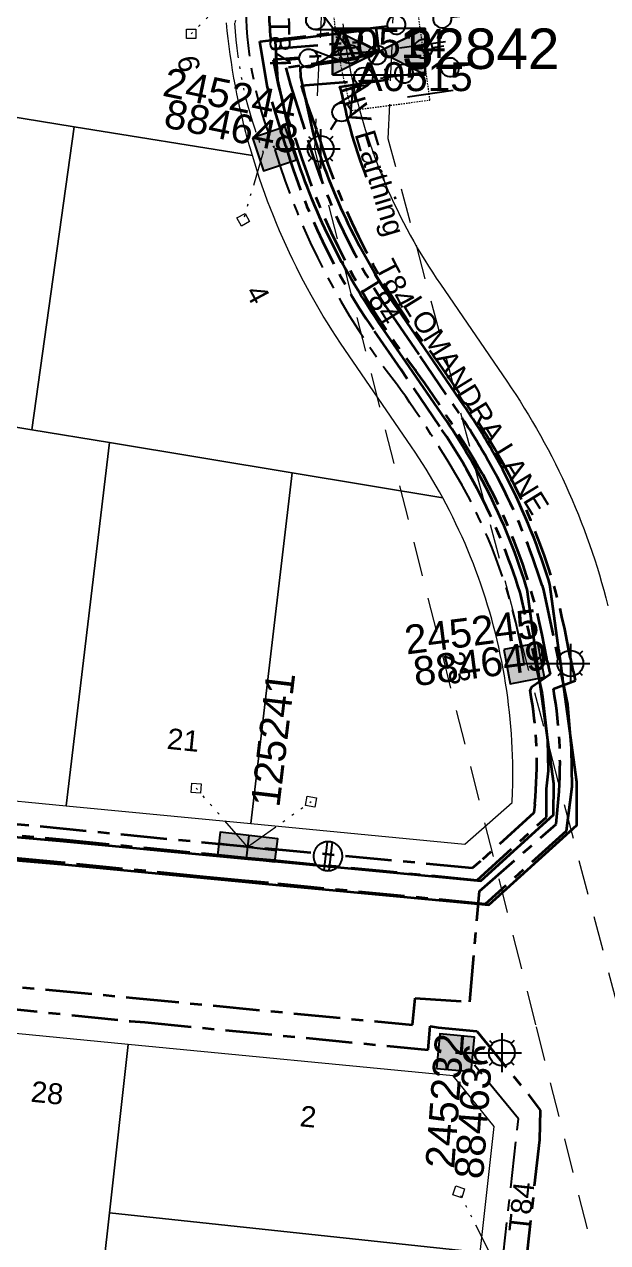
# Model space of a CAD drawing. Header units: metres. Extents: x 264899 to 270320, y 6185871 to 6191197.
# Drawn here: x 268493.6 to 268544, y 6186612.5 to 6186717.7 of the extents above; entities that cross this region are included whole.
import ezdxf
from ezdxf.enums import TextEntityAlignment as Align

# ---------------------------------------------------------------- set-up
doc = ezdxf.new("R2010")
doc.units = ezdxf.units.M
for name, pattern in [('Cable Exist UG', [7, 4, -1, 1, -1]), ('Dash', [5, 3, -2]), ('DASHED', [19.05, 12.7, -6.35]), ('HIDDEN2', [0.1875, 0.125, -0.0625]), ('PHANTOMX2', [6.6, 3, -0.75, 0.2, -0.75, 0.2, -0.75, 0.2, -0.75])]:
    doc.linetypes.add(name, pattern=pattern)
doc.layers.get('0').update_dxf_attribs({"color": 6})
for name, color, linetype, lineweight in [('_User_HV_Exist', 1, 'Continuous', 35), ('_User_LV_Exist', 5, 'Continuous', 35), ('Cadastre Easements_SP_EXT', 58, 'DASHED', 15), ('Cadastre Land Parcels_SP_EXT', 118, 'Continuous', 15), ('Cadastre Other Property_SP_EXT', 138, 'DASHED', 15), ('Cadastre Roads_SP_EXT', 218, 'Continuous', 15), ('Mains_HV_EXT', 13, 'Continuous', 25), ('Mains_LV_EXT', 163, 'Continuous', 25), ('Mains_LV_SL_EXT', 135, 'Continuous', 25), ('Services_SP_EXT', 42, 'PHANTOMX2', 20)]:
    doc.layers.add(name, color=color, linetype=linetype, lineweight=lineweight)
for name, color, linetype in [('Equip_HV_EXT', 7, 'Continuous'), ('Equip_LV_EXT', 7, 'Continuous'), ('Equip_SP_SL_EXT', 7, 'Continuous'), ('Sub_SP_EXT', 7, 'Continuous'), ('SupportsUG_SP_LV_EXT', 7, 'Continuous'), ('SupportsUG_SP_LV_SL_EXT', 7, 'Continuous')]:
    doc.layers.add(name, color=color, linetype=linetype)
doc.layers.get('0').freeze()
doc.styles.add('COLUMN_LABEL', font='arial.ttf', dxfattribs={"height": 2})
doc.styles.add('iecARIAL', font='arial.ttf', dxfattribs={"height": 2})
doc.styles.add('POLE_LABEL', font='arial.ttf', dxfattribs={"height": 2})
doc.styles.add('SL_LABEL', font='arial.ttf', dxfattribs={"height": 2})
doc.styles.get("Standard").update_dxf_attribs({"font": 'arial.ttf'})
doc.styles.add('SWITCH_LABEL', font='arial.ttf', dxfattribs={"height": 2})
doc.linetypes.add('Cable E UG', pattern='A,5,-0.1,["E",Standard,S=1.5,R=0,X=0,Y=-0.75],-1.45', length=6.55)

# ---------------------------------------------------------------- blocks, each defined once
blk = doc.blocks.new('SUB_PADMOUNT_EXT')
at = {"ltscale": 10}
h = blk.add_hatch(color=256, dxfattribs=at)
h.dxf.hatch_style = 1
h.paths.add_polyline_path([(4, -2), (0, 0), (4, 2)])
h.paths.add_polyline_path([(-4, -2), (-4, 2), (0, 0)])
blk.add_line((4, 2), (-4, -2))
blk.add_lwpolyline([(-4, -2), (4, -2), (4, 2), (-4, 2)], close=True)
at = {"ltscale": 10, "flags": 128}
for points in [[(-4, -2), (-4, 2), (0, 0)], [(4, -2), (0, 0), (4, 2)]]:
    blk.add_lwpolyline(points, close=True, dxfattribs=at)
at = {"flags": 8}
blk.add_attdef('ASSET_NUM', text='', height=2.5, dxfattribs=at).set_placement((0, 5), align=Align.MIDDLE_CENTER)
for tag, flags, p in [('STREET_CODE', 9, (1.5, 0)), ('OPERATING_VOLTAGE', 9, (1.5, -0.4)), ('ORIENTATION', 9, (1.5, -0.6)), ('OWNED_BY', 9, (1.5, -0.8)), ('OPERATED_BY', 9, (1.5, -1)), ('NO_PHASES', 9, (1.5, -0.2)), ('CONSTRUCTED_VOLTAGE', 9, (1.5, -1.4)), ('SECONDARY_VOLTAGE', 9, (1.5, -1.6)), ('STATE', 9, (1.5, -1.8)), ('SUBSTATION_TYPE', 9, (1.5, -2.2)), ('MAINTAINED_BY', 9, (1.5, -1.2)), ('PARENT', 9, (1.5, -2)), ('SUBURB', 9, (1.5, -2.8)), ('STREETNAME', 9, (1.5, -3)), ('USAGE', 9, (1.5, -2.4)), ('LEGEND', 9, (1.5, -2.6)), ('LOCATION', 9, (1.5, -3.2)), ('Z', 1, (1.5, -3.6)), ('NOTES', 9, (1.5, -3.4))]:
    blk.add_attdef(tag, text='', height=0.2, dxfattribs=dict(flags=flags)).set_placement(p, align=Align.MIDDLE_LEFT)
blk = doc.blocks.new('COLUMN_EXT')
blk.add_hatch(color=256).paths.add_polyline_path([(1.5, -1.5), (1.5, 1.5), (-1.5, 1.5), (-1.5, -1.5)])
blk.add_lwpolyline([(1.5, 1.5), (-1.5, 1.5), (-1.5, -1.5), (1.5, -1.5)], close=True)
at = {"flags": 1}
blk.add_attdef('Z', (-1.81, 2.35), '', height=0.2, rotation=180, dxfattribs=at)
at = {"flags": 9}
for tag, p in [('STREETNAME', (-1.81, 1.6)), ('LOCATION', (-1.81, 1.4)), ('SUBURB', (-1.81, 1.8)), ('LEGEND', (-1.81, 1.2)), ('USAGE', (-1.81, 1)), ('NOTES', (-1.81, 2)), ('COLUMN_TYPE', (-1.81, 0.4)), ('OWNED_BY', (-1.81, 0.6)), ('STATE', (-1.81, 0.8))]:
    blk.add_attdef(tag, text='', height=0.2, rotation=180, dxfattribs=at).set_placement(p, align=Align.MIDDLE_LEFT)
for tag, style, p in [('STRUCTURE_PLANT_NUMBER', 'POLE_LABEL', (-1.81, -0.03)), ('STREET_CODE', 'COLUMN_LABEL', (-1.81, 0.2))]:
    blk.add_attdef(tag, text='', height=0.2, rotation=180, dxfattribs=dict(at, style=style)).set_placement(p, align=Align.MIDDLE_LEFT)
at = {"style": 'COLUMN_LABEL', "width": 0.9, "flags": 8}
blk.add_attdef('ASSET_NUM', text='', height=2, rotation=270, dxfattribs=at).set_placement((2, -4), align=Align.MIDDLE_LEFT)
blk = doc.blocks.new('PILLAR_EXT')
blk.add_hatch(color=256).paths.add_polyline_path([(-2.5, 1), (-2.5, -1), (2.5, -1), (2.5, 1)])
for p, q in [((-2.5, 0), (2.5, 0)), ((0, 1), (0, -1))]:
    blk.add_line(p, q)
at = {"ltscale": 10}
blk.add_line((2.5, 0), (-2.5, 0), dxfattribs=at)
blk.add_lwpolyline([(-2.5, -1), (-1.25, -1), (1.25, -1), (2.5, -1), (2.5, 1), (-2.5, 1)], close=True)
at = {"width": 0.9, "flags": 8}
blk.add_attdef('ASSET_NUM', text='', height=2, rotation=90, dxfattribs=at).set_placement((-2, 4), align=Align.MIDDLE_LEFT)
for tag, p, flags in [('OWNED_BY', (0, -0.2), 9), ('STATE', (0, -0.4), 9), ('SUPPORT_TYPE', (0, -0.6), 9), ('USAGE', (0, -0.8), 9), ('LEGEND', (0, -1), 9), ('LOCATION', (0, -1.2), 9), ('STREETNAME', (0, -1.8), 9), ('SUBURB', (0, -2), 1), ('NOTES', (0, -1.4), 9), ('PARENT', (0, -1.6), 9)]:
    blk.add_attdef(tag, p, '', height=0.2, dxfattribs=dict(flags=flags))
blk = doc.blocks.new('SL_LANTERN_EXT')
at = {"flags": 9}
for tag, p in [('LRATECODE', (-7.4, 0)), ('LOUTREACHVOCAB', (-7.2, 0)), ('LOUTREACH', (-7, 0)), ('LANTNUMBER', (-6.6, 0)), ('LNEW', (-6.4, 0)), ('LMASTVOCAB', (-6.2, 0)), ('LMAST', (-6, 0)), ('LLAMPVOCAB', (-5.8, 0)), ('LLAMP', (-5.6, 0)), ('LEXIST', (-5.4, 0)), ('LCHARGE3PERCENT', (-5.2, 0)), ('LCHARGE3', (-5, 0)), ('LCHARGE2PERCENT', (-4.8, 0)), ('LCHARGE2', (-4.6, 0)), ('LCHARGE1PERCENT', (-4.4, 0)), ('LCHARGE1', (-4.2, 0)), ('LCATEGORY', (-4, 0)), ('LBRACKETVOCAB', (-3.8, 0)), ('LBRACKET', (-3.6, 0)), ('LKINGHEIGHT', (-3.4, 0)), ('CREPLACE', (-3.2, 0)), ('CREMOVE', (-3, 0)), ('CNUMBER', (-2.8, 0)), ('CNEW', (-2.6, 0)), ('CEXIST', (-2.4, 0)), ('USAGE', (-2.2, 0)), ('STATE', (-2, 0)), ('OWNED_BY', (-1.8, 0)), ('ORIENTATION', (-1.6, 0)), ('OPERATING_VOLTAGE', (-1.4, 0)), ('NO_PHASES', (-1.2, 0)), ('LANTERN_TYPE', (-1, 0)), ('LANTERN_PURPOSE', (-0.8, 0)), ('CONTROL_TYPE', (-0.6, 0)), ('CONSTRUCTED_VOLTAGE', (-0.4, 0))]:
    blk.add_attdef(tag, text='', height=0.001, rotation=270, dxfattribs=at).set_placement(p, align=Align.MIDDLE_LEFT)
at = {"style": 'SL_LABEL', "flags": 9}
blk.add_attdef('STREET_CODE', text='', height=0.001, rotation=270, dxfattribs=at).set_placement((0, 0), align=Align.MIDDLE_LEFT)
at = {"flags": 1}
blk.add_attdef('Z', (0, 0), '', height=0.001, rotation=270, dxfattribs=at)
at = {"width": 0.9}
blk.add_attdef('LNUMBER', text='', height=1, dxfattribs=at).set_placement((7, -1), align=Align.MIDDLE_LEFT)
at = {"flags": 9}
for tag, p in [('LREMOVE', (0, -7.6)), ('LREPLACE', (0, -7.8)), ('LTYPE', (0, -8)), ('LTYPEVOCAB', (0, -8.2)), ('LEGEND', (0, -8.4)), ('SUBURB', (0, -8.6)), ('STREETNAME', (0, -8.8)), ('LOCATION', (0, -9)), ('NOTES', (0, -9.2)), ('MAINTAINED_BY', (0, -9.86))]:
    blk.add_attdef(tag, text='', height=0.001, dxfattribs=at).set_placement(p, align=Align.MIDDLE_LEFT)
blk.add_attdef('OPERATED_BY', (0, -9.61), '', height=0.001, dxfattribs=at)
blk.add_wipeout([(5.69, 0), (5.06, -1.06), (4, -1.69), (2.94, -1.06), (2.31, 0), (2.94, 1.06), (4, 1.69), (5.06, 1.06)])
for p, q in [((2.94, 1.06), (3.2, 0.8)), ((4, 1.69), (4, 0)), ((5.06, 1.06), (4.8, 0.8)), ((0, 0), (4, 0)), ((2.94, -1.06), (3.2, -0.8)), ((4, 0), (5.69, 0)), ((4, 0), (4, -1.69)), ((5.06, -1.06), (4.8, -0.8))]:
    blk.add_line(p, q)
blk.add_circle((4, 0), 1.12)
blk = doc.blocks.new('CCP_EXT')
at = {"flags": 9}
for tag, p in [('STATE', (0, -1.8)), ('USAGE', (0, -1.2)), ('LEGEND', (0, -1.4)), ('LIFE_SUPPORT', (0, -1.6)), ('NOTES', (0, -2))]:
    blk.add_attdef(tag, text='', height=0.2, dxfattribs=at).set_placement(p, align=Align.MIDDLE_LEFT)
blk.add_wipeout([(0, 0.57), (0.57, 0), (0, -0.57), (-0.57, 0)])
blk.add_lwpolyline([(-0.57, 0), (0, 0.57), (0.57, 0), (0, -0.57), (-0.57, 0)])
at = {"flags": 1}
blk.add_attdef('Z', (0, 0), '', height=0.2, dxfattribs=at)
at = {"flags": 9}
for tag, p in [('CCP_TYPE', (0, 0)), ('CONSTRUCTED_VOLTAGE', (0, -0.2)), ('OPERATING_VOLTAGE', (0, -0.6)), ('ORIENTATION', (0, -0.8)), ('OWNED_BY', (0, -1)), ('NO_PHASES', (0, -0.4))]:
    blk.add_attdef(tag, text='', height=0.2, dxfattribs=at).set_placement(p, align=Align.MIDDLE_LEFT)
blk = doc.blocks.new('LV_UG_DFUSE_CLOSED_EXT')
for points in [[(1, 0), (0, 0)], [(5.04, 0.73), (2.16, -0.72)], [(5.05, -0.71), (2.16, 0.72)], [(6.2, 0.01), (7.2, 0.01)]]:
    blk.add_lwpolyline(points)
for centre in [(1.8, 0), (5.4, 0.01)]:
    blk.add_circle(centre, 0.8)
at = {"flags": 9}
for tag, p in [('ACTUAL_STATUS', (0, 0)), ('CONSTRUCTED_VOLTAGE', (0, -0.2)), ('OPERATING_VOLTAGE', (0, -0.6)), ('ORIENTATION', (0, -0.8)), ('STATE', (0, -1)), ('NO_PHASES', (0, -0.4)), ('SWITCH_TYPE', (0, -1.2)), ('USAGE', (0, -1.4)), ('NOTES', (0, -1.6))]:
    blk.add_attdef(tag, text='', height=0.2, dxfattribs=at).set_placement(p, align=Align.MIDDLE_LEFT)
at = {"flags": 1}
blk.add_attdef('Z', (0, 0), '', height=0.2, dxfattribs=at)
blk = doc.blocks.new('LV_UG_LINKS_CLOSED_EXT')
at = {"layer": 'Equip_LV_EXT'}
for tag, flags, p in [('ACTUAL_STATUS', 9, (3, -2)), ('CONSTRUCTED_VOLTAGE', 9, (3, -2.2)), ('OPERATING_VOLTAGE', 9, (3, -2.6)), ('ORIENTATION', 9, (3, -2.8)), ('STATE', 9, (3, -3)), ('SWITCH_TYPE', 9, (3, -3.2)), ('NO_PHASES', 9, (3, -2.4)), ('OWNED_BY', 9, (3, -3.8)), ('OPERATED_BY', 9, (3, -4)), ('USAGE', 9, (3, -3.4)), ('NOTES', 9, (3, -3.6)), ('MAINTAINED_BY', 9, (3, -4.2)), ('TYPE', 9, (3, -4.6)), ('Z', 1, (3, -4.8)), ('NUMBER_OF_PHASES', 9, (3, -4.4))]:
    blk.add_attdef(tag, text='', height=0.2, dxfattribs=dict(at, flags=flags)).set_placement(p, align=Align.MIDDLE_LEFT)
blk.add_wipeout([(4, 1.25), (3.97, 1.25), (3.94, 1.25), (3.91, 1.25), (3.88, 1.24), (3.85, 1.24), (3.82, 1.24), (3.79, 1.23), (3.76, 1.23), (3.73, 1.22), (3.7, 1.21), (3.67, 1.2), (3.64, 1.2), (3.61, 1.19), (3.58, 1.18), (3.55, 1.17), (3.52, 1.15), (3.49, 1.14), (3.47, 1.13), (3.44, 1.12), (3.41, 1.1), (3.38, 1.09), (3.36, 1.07), (3.33, 1.06), (3.31, 1.04), (3.28, 1.02), (3.26, 1), (3.23, 0.99), (3.21, 0.97), (3.18, 0.95), (3.16, 0.93), (3.14, 0.91), (3.12, 0.88), (3.09, 0.86), (3.07, 0.84), (3.05, 0.82), (3.03, 0.79), (3.01, 0.77), (3, 0.74), (2.98, 0.72), (2.96, 0.69), (2.94, 0.67), (2.93, 0.64), (2.91, 0.62), (2.9, 0.59), (2.88, 0.56), (2.87, 0.53), (2.86, 0.51), (2.85, 0.48), (2.83, 0.45), (2.82, 0.42), (2.81, 0.39), (2.8, 0.36), (2.8, 0.33), (2.79, 0.3), (2.78, 0.27), (2.77, 0.24), (2.77, 0.21), (2.76, 0.18), (2.76, 0.15), (2.76, 0.12), (2.75, 0.09), (2.75, 0.06), (2.75, 0.03), (2.75, 0), (2.75, -0.03), (2.75, -0.06), (2.75, -0.09), (2.76, -0.12), (2.76, -0.15), (2.76, -0.18), (2.77, -0.21), (2.77, -0.24), (2.78, -0.27), (2.79, -0.3), (2.8, -0.33), (2.8, -0.36), (2.81, -0.39), (2.82, -0.42), (2.83, -0.45), (2.85, -0.48), (2.86, -0.51), (2.87, -0.53), (2.88, -0.56), (2.9, -0.59), (2.91, -0.62), (2.93, -0.64), (2.94, -0.67), (2.96, -0.69), (2.98, -0.72), (3, -0.74), (3.01, -0.77), (3.03, -0.79), (3.05, -0.82), (3.07, -0.84), (3.09, -0.86), (3.12, -0.88), (3.14, -0.91), (3.16, -0.93), (3.18, -0.95), (3.21, -0.97), (3.23, -0.99), (3.26, -1), (3.28, -1.02), (3.31, -1.04), (3.33, -1.06), (3.36, -1.07), (3.38, -1.09), (3.41, -1.1), (3.44, -1.12), (3.47, -1.13), (3.49, -1.14), (3.52, -1.15), (3.55, -1.17), (3.58, -1.18), (3.61, -1.19), (3.64, -1.2), (3.67, -1.2), (3.7, -1.21), (3.73, -1.22), (3.76, -1.23), (3.79, -1.23), (3.82, -1.24), (3.85, -1.24), (3.88, -1.24), (3.91, -1.25), (3.94, -1.25), (3.97, -1.25), (4, -1.25), (4.03, -1.25), (4.06, -1.25), (4.09, -1.25), (4.12, -1.24), (4.15, -1.24), (4.18, -1.24), (4.21, -1.23), (4.24, -1.23), (4.27, -1.22), (4.3, -1.21), (4.33, -1.2), (4.36, -1.2), (4.39, -1.19), (4.42, -1.18), (4.45, -1.17), (4.48, -1.15), (4.51, -1.14), (4.53, -1.13), (4.56, -1.12), (4.59, -1.1), (4.62, -1.09), (4.64, -1.07), (4.67, -1.06), (4.69, -1.04), (4.72, -1.02), (4.74, -1), (4.77, -0.99), (4.79, -0.97), (4.82, -0.95), (4.84, -0.93), (4.86, -0.91), (4.88, -0.88), (4.91, -0.86), (4.93, -0.84), (4.95, -0.82), (4.97, -0.79), (4.99, -0.77), (5, -0.74), (5.02, -0.72), (5.04, -0.69), (5.06, -0.67), (5.07, -0.64), (5.09, -0.62), (5.1, -0.59), (5.12, -0.56), (5.13, -0.53), (5.14, -0.51), (5.15, -0.48), (5.17, -0.45), (5.18, -0.42), (5.19, -0.39), (5.2, -0.36), (5.2, -0.33), (5.21, -0.3), (5.22, -0.27), (5.23, -0.24), (5.23, -0.21), (5.24, -0.18), (5.24, -0.15), (5.24, -0.12), (5.25, -0.09), (5.25, -0.06), (5.25, -0.03), (5.25, 0), (5.25, 0.03), (5.25, 0.06), (5.25, 0.09), (5.24, 0.12), (5.24, 0.15), (5.24, 0.18), (5.23, 0.21), (5.23, 0.24), (5.22, 0.27), (5.21, 0.3), (5.2, 0.33), (5.2, 0.36), (5.19, 0.39), (5.18, 0.42), (5.17, 0.45), (5.15, 0.48), (5.14, 0.51), (5.13, 0.53), (5.12, 0.56), (5.1, 0.59), (5.09, 0.62), (5.07, 0.64), (5.06, 0.67), (5.04, 0.69), (5.02, 0.72), (5, 0.74), (4.99, 0.77), (4.97, 0.79), (4.95, 0.82), (4.93, 0.84), (4.91, 0.86), (4.88, 0.88), (4.86, 0.91), (4.84, 0.93), (4.82, 0.95), (4.79, 0.97), (4.77, 0.99), (4.74, 1), (4.72, 1.02), (4.69, 1.04), (4.67, 1.06), (4.64, 1.07), (4.62, 1.09), (4.59, 1.1), (4.56, 1.12), (4.53, 1.13), (4.51, 1.14), (4.48, 1.15), (4.45, 1.17), (4.42, 1.18), (4.39, 1.19), (4.36, 1.2), (4.33, 1.2), (4.3, 1.21), (4.27, 1.22), (4.24, 1.23), (4.21, 1.23), (4.18, 1.24), (4.15, 1.24), (4.12, 1.24), (4.09, 1.25), (4.06, 1.25), (4.03, 1.25)]).dxf.layer = 'Equip_LV_EXT'
for p, q in [((3.79, 1.23), (3.79, -1.23)), ((4.21, 1.23), (4.21, -1.23))]:
    blk.add_line(p, q, dxfattribs=at)
at = {"layer": 'Equip_LV_EXT', "flags": 128}
blk.add_lwpolyline([(4, 1.25), (3.97, 1.25), (3.94, 1.25), (3.91, 1.25), (3.88, 1.24), (3.85, 1.24), (3.82, 1.24), (3.79, 1.23), (3.76, 1.23), (3.73, 1.22), (3.7, 1.21), (3.67, 1.2), (3.64, 1.2), (3.61, 1.19), (3.58, 1.18), (3.55, 1.17), (3.52, 1.15), (3.49, 1.14), (3.47, 1.13), (3.44, 1.12), (3.41, 1.1), (3.38, 1.09), (3.36, 1.07), (3.33, 1.06), (3.31, 1.04), (3.28, 1.02), (3.26, 1), (3.23, 0.99), (3.21, 0.97), (3.18, 0.95), (3.16, 0.93), (3.14, 0.91), (3.12, 0.88), (3.09, 0.86), (3.07, 0.84), (3.05, 0.82), (3.03, 0.79), (3.01, 0.77), (3, 0.74), (2.98, 0.72), (2.96, 0.69), (2.94, 0.67), (2.93, 0.64), (2.91, 0.62), (2.9, 0.59), (2.88, 0.56), (2.87, 0.53), (2.86, 0.51), (2.85, 0.48), (2.83, 0.45), (2.82, 0.42), (2.81, 0.39), (2.8, 0.36), (2.8, 0.33), (2.79, 0.3), (2.78, 0.27), (2.77, 0.24), (2.77, 0.21), (2.76, 0.18), (2.76, 0.15), (2.76, 0.12), (2.75, 0.09), (2.75, 0.06), (2.75, 0.03), (2.75, 0), (2.75, -0.03), (2.75, -0.06), (2.75, -0.09), (2.76, -0.12), (2.76, -0.15), (2.76, -0.18), (2.77, -0.21), (2.77, -0.24), (2.78, -0.27), (2.79, -0.3), (2.8, -0.33), (2.8, -0.36), (2.81, -0.39), (2.82, -0.42), (2.83, -0.45), (2.85, -0.48), (2.86, -0.51), (2.87, -0.53), (2.88, -0.56), (2.9, -0.59), (2.91, -0.62), (2.93, -0.64), (2.94, -0.67), (2.96, -0.69), (2.98, -0.72), (3, -0.74), (3.01, -0.77), (3.03, -0.79), (3.05, -0.82), (3.07, -0.84), (3.09, -0.86), (3.12, -0.88), (3.14, -0.91), (3.16, -0.93), (3.18, -0.95), (3.21, -0.97), (3.23, -0.99), (3.26, -1), (3.28, -1.02), (3.31, -1.04), (3.33, -1.06), (3.36, -1.07), (3.38, -1.09), (3.41, -1.1), (3.44, -1.12), (3.47, -1.13), (3.49, -1.14), (3.52, -1.15), (3.55, -1.17), (3.58, -1.18), (3.61, -1.19), (3.64, -1.2), (3.67, -1.2), (3.7, -1.21), (3.73, -1.22), (3.76, -1.23), (3.79, -1.23), (3.82, -1.24), (3.85, -1.24), (3.88, -1.24), (3.91, -1.25), (3.94, -1.25), (3.97, -1.25), (4, -1.25), (4.03, -1.25), (4.06, -1.25), (4.09, -1.25), (4.12, -1.24), (4.15, -1.24), (4.18, -1.24), (4.21, -1.23), (4.24, -1.23), (4.27, -1.22), (4.3, -1.21), (4.33, -1.2), (4.36, -1.2), (4.39, -1.19), (4.42, -1.18), (4.45, -1.17), (4.48, -1.15), (4.51, -1.14), (4.53, -1.13), (4.56, -1.12), (4.59, -1.1), (4.62, -1.09), (4.64, -1.07), (4.67, -1.06), (4.69, -1.04), (4.72, -1.02), (4.74, -1), (4.77, -0.99), (4.79, -0.97), (4.82, -0.95), (4.84, -0.93), (4.86, -0.91), (4.88, -0.88), (4.91, -0.86), (4.93, -0.84), (4.95, -0.82), (4.97, -0.79), (4.99, -0.77), (5, -0.74), (5.02, -0.72), (5.04, -0.69), (5.06, -0.67), (5.07, -0.64), (5.09, -0.62), (5.1, -0.59), (5.12, -0.56), (5.13, -0.53), (5.14, -0.51), (5.15, -0.48), (5.17, -0.45), (5.18, -0.42), (5.19, -0.39), (5.2, -0.36), (5.2, -0.33), (5.21, -0.3), (5.22, -0.27), (5.23, -0.24), (5.23, -0.21), (5.24, -0.18), (5.24, -0.15), (5.24, -0.12), (5.25, -0.09), (5.25, -0.06), (5.25, -0.03), (5.25, 0), (5.25, 0.03), (5.25, 0.06), (5.25, 0.09), (5.24, 0.12), (5.24, 0.15), (5.24, 0.18), (5.23, 0.21), (5.23, 0.24), (5.22, 0.27), (5.21, 0.3), (5.2, 0.33), (5.2, 0.36), (5.19, 0.39), (5.18, 0.42), (5.17, 0.45), (5.15, 0.48), (5.14, 0.51), (5.13, 0.53), (5.12, 0.56), (5.1, 0.59), (5.09, 0.62), (5.07, 0.64), (5.06, 0.67), (5.04, 0.69), (5.02, 0.72), (5, 0.74), (4.99, 0.77), (4.97, 0.79), (4.95, 0.82), (4.93, 0.84), (4.91, 0.86), (4.88, 0.88), (4.86, 0.91), (4.84, 0.93), (4.82, 0.95), (4.79, 0.97), (4.77, 0.99), (4.74, 1), (4.72, 1.02), (4.69, 1.04), (4.67, 1.06), (4.64, 1.07), (4.62, 1.09), (4.59, 1.1), (4.56, 1.12), (4.53, 1.13), (4.51, 1.14), (4.48, 1.15), (4.45, 1.17), (4.42, 1.18), (4.39, 1.19), (4.36, 1.2), (4.33, 1.2), (4.3, 1.21), (4.27, 1.22), (4.24, 1.23), (4.21, 1.23), (4.18, 1.24), (4.15, 1.24), (4.12, 1.24), (4.09, 1.25), (4.06, 1.25), (4.03, 1.25)], close=True, dxfattribs=at)
blk = doc.blocks.new('SWG_HOLEC_SU_EXT')
blk.add_line((1.8, -2), (5.8, -2))
for points in [[(1, 0), (0, 0)], [(6.6, 0), (7.6, 0)]]:
    blk.add_lwpolyline(points)
for points in [[(1.8, -0.8, 1), (1.8, 0.8, 1)], [(5.8, -0.8, 1), (5.8, 0.8, 1)]]:
    blk.add_lwpolyline(points, format="xyb", close=True)
at = {"style": 'SWITCH_LABEL', "flags": 8}
blk.add_attdef('ASSET_NUM', text='', height=2.5, rotation=179.9544, dxfattribs=at).set_placement((-2.4, 0), align=Align.MIDDLE_LEFT)
at = {"flags": 1}
blk.add_attdef('Z', (0, 0), '', height=0.2, dxfattribs=at)
at = {"flags": 9}
for tag, p in [('ACTUAL_STATUS', (0, -0.4)), ('CONSTRUCTED_VOLTAGE', (0, -0.6)), ('OPERATING_VOLTAGE', (0, -1)), ('NO_PHASES', (0, -0.8)), ('ORIENTATION', (0, -1.2)), ('OWNED_BY', (0, -1.4)), ('STATE', (0, -1.8)), ('SWITCH_TYPE', (0, -2)), ('PARENT', (0, -1.6)), ('USAGE', (0, -2.2)), ('STREETNAME', (0, -2.6)), ('SUBURB', (0, -2.8)), ('LOCATION', (0, -2.4)), ('NOTES', (0, -3))]:
    blk.add_attdef(tag, text='', height=0.2, dxfattribs=at).set_placement(p, align=Align.MIDDLE_LEFT)
at = {"style": 'SWITCH_LABEL', "flags": 9}
blk.add_attdef('STREET_CODE', text='', height=0.2, dxfattribs=at).set_placement((0, -0.2), align=Align.MIDDLE_LEFT)

msp = doc.modelspace()

# ---------------------------------------------------------------- linework, layer by layer
at = {"layer": '_User_LV_Exist', "linetype": 'Cable Exist UG'}
msp.add_lwpolyline([(268512.79, 6186721.62), (268514.73, 6186720.38), (268514.73, 6186720.38, 0.038621), (268514.99, 6186715.55), (268514.99, 6186715.55), (268522.59, 6186716.16), (268524.24, 6186715.31)], format="xyb", dxfattribs=at)
at = {"layer": 'Cadastre Land Parcels_SP_EXT', "linetype": 'Continuous'}
for points in [[(268467.16, 6186729.04), (268465.76, 6186714.07), (268469.15, 6186713.52), (268497.93, 6186708.83), (268513.31, 6186706.33), (268513.12, 6186706.99), (268513.12, 6186706.99), (268512.93, 6186707.65), (268512.75, 6186708.32), (268512.58, 6186708.99), (268512.42, 6186709.65), (268512.26, 6186710.33), (268512.12, 6186711), (268511.98, 6186711.67), (268511.85, 6186712.35), (268511.72, 6186713.03), (268511.6, 6186713.71), (268511.5, 6186714.39), (268511.4, 6186715.07), (268511.3, 6186715.75), (268511.22, 6186716.44), (268511.14, 6186717.12), (268511.07, 6186717.81)], [(268521.13, 6186717.71), (268521.2, 6186717.09), (268521.29, 6186716.47), (268521.38, 6186715.86), (268521.48, 6186715.25), (268521.58, 6186714.63), (268521.7, 6186714.02), (268521.82, 6186713.41), (268521.95, 6186712.8), (268522.08, 6186712.2), (268522.23, 6186711.59), (268522.38, 6186710.99), (268522.54, 6186710.39), (268522.71, 6186709.79), (268522.88, 6186709.19), (268523.06, 6186708.6), (268523.25, 6186708.01), (268523.45, 6186707.42), (268523.65, 6186706.83), (268523.86, 6186706.25), (268524.08, 6186705.66), (268524.3, 6186705.08), (268524.54, 6186704.51), (268524.78, 6186703.93), (268525.02, 6186703.36), (268525.28, 6186702.8), (268525.54, 6186702.23), (268525.81, 6186701.67), (268526.08, 6186701.11), (268526.36, 6186700.56), (268526.65, 6186700.01), (268526.95, 6186699.46), (268527.25, 6186698.92), (268527.56, 6186698.38), (268527.87, 6186697.84), (268528.2, 6186697.31), (268528.53, 6186696.78), (268528.86, 6186696.26), (268529.2, 6186695.74), (268529.55, 6186695.23), (268535.29, 6186686.85), (268535.68, 6186686.28), (268536.06, 6186685.7), (268536.43, 6186685.12), (268536.8, 6186684.54), (268537.16, 6186683.95), (268537.51, 6186683.36), (268537.86, 6186682.77), (268538.2, 6186682.17), (268538.53, 6186681.56), (268538.86, 6186680.95), (268539.17, 6186680.34), (268539.49, 6186679.73), (268539.79, 6186679.11), (268540.09, 6186678.49), (268540.38, 6186677.86), (268540.66, 6186677.23), (268540.94, 6186676.6), (268541.2, 6186675.97), (268541.47, 6186675.33), (268541.72, 6186674.69), (268541.97, 6186674.05), (268542.2, 6186673.4), (268542.44, 6186672.75), (268542.66, 6186672.1), (268542.88, 6186671.44), (268543.09, 6186670.79), (268543.29, 6186670.13), (268543.48, 6186669.47), (268543.67, 6186668.8), (268543.85, 6186668.14), (268544.02, 6186667.47)]]:
    msp.add_lwpolyline(points, dxfattribs=at)
for points in [[(268497.93, 6186708.83), (268469.15, 6186713.52), (268460.68, 6186655.06), (268461.52, 6186654.88), (268462.36, 6186654.69), (268463.21, 6186654.51), (268464.36, 6186654.27), (268465.55, 6186654.03), (268469.51, 6186653.46), (268466.13, 6186657.99), (268470.01, 6186684.63), (268472.27, 6186686.28), (268485.64, 6186684.08), (268494.25, 6186682.65), (268497.93, 6186708.83)], [(268529.47, 6186677.3), (268529.19, 6186677.8), (268528.9, 6186678.29), (268528.61, 6186678.78), (268528.31, 6186679.27), (268528, 6186679.76), (268527.69, 6186680.24), (268527.37, 6186680.72), (268527.05, 6186681.2), (268521.31, 6186689.58), (268520.92, 6186690.15), (268520.54, 6186690.72), (268520.17, 6186691.3), (268519.8, 6186691.89), (268519.44, 6186692.48), (268519.09, 6186693.07), (268518.74, 6186693.67), (268518.4, 6186694.27), (268518.07, 6186694.87), (268517.74, 6186695.48), (268517.42, 6186696.09), (268517.11, 6186696.71), (268516.81, 6186697.33), (268516.51, 6186697.95), (268516.22, 6186698.58), (268515.94, 6186699.21), (268515.66, 6186699.84), (268515.39, 6186700.48), (268515.13, 6186701.12), (268514.88, 6186701.76), (268514.63, 6186702.4), (268514.39, 6186703.05), (268514.16, 6186703.7), (268513.94, 6186704.35), (268513.72, 6186705.01), (268513.51, 6186705.67), (268513.31, 6186706.33), (268497.93, 6186708.83), (268494.25, 6186682.65), (268500.96, 6186681.55), (268516.76, 6186678.94), (268529.75, 6186676.79), (268529.47, 6186677.3)], [(268500.96, 6186681.55), (268494.25, 6186682.65), (268485.64, 6186684.08), (268481.81, 6186651.7), (268497.24, 6186650.2), (268500.96, 6186681.55)], [(268516.76, 6186678.94), (268500.96, 6186681.55), (268497.24, 6186650.2), (268513.18, 6186648.66), (268516.76, 6186678.94)], [(268535.76, 6186650.48), (268535.79, 6186651.38), (268535.8, 6186652.01), (268535.81, 6186652.64), (268535.81, 6186653.27), (268535.8, 6186653.9), (268535.79, 6186654.53), (268535.76, 6186655.16), (268535.73, 6186655.78), (268535.69, 6186656.41), (268535.64, 6186657.04), (268535.59, 6186657.67), (268535.52, 6186658.29), (268535.45, 6186658.92), (268535.37, 6186659.54), (268535.28, 6186660.16), (268535.19, 6186660.79), (268535.09, 6186661.41), (268534.98, 6186662.03), (268534.86, 6186662.64), (268534.73, 6186663.26), (268534.6, 6186663.88), (268534.46, 6186664.49), (268534.31, 6186665.1), (268534.15, 6186665.71), (268533.99, 6186666.32), (268533.81, 6186666.92), (268533.63, 6186667.53), (268533.44, 6186668.13), (268533.25, 6186668.72), (268533.05, 6186669.32), (268532.84, 6186669.91), (268532.62, 6186670.5), (268532.4, 6186671.09), (268532.16, 6186671.68), (268531.92, 6186672.26), (268531.68, 6186672.84), (268531.42, 6186673.41), (268531.16, 6186673.98), (268530.89, 6186674.55), (268530.62, 6186675.12), (268530.33, 6186675.68), (268530.04, 6186676.24), (268529.75, 6186676.79), (268516.76, 6186678.94), (268513.18, 6186648.66), (268531.65, 6186646.87), (268535.76, 6186650.48)], [(268500.97, 6186615.06), (268502.59, 6186629.59), (268486.91, 6186631.11), (268483.74, 6186602.69), (268499.42, 6186601.16), (268500.97, 6186615.06)], [(268534.21, 6186622.51), (268530.67, 6186626.87), (268502.59, 6186629.59), (268500.97, 6186615.06), (268532.99, 6186611.63), (268534.21, 6186622.51)], [(268532.99, 6186611.63), (268500.97, 6186615.06), (268499.42, 6186601.16), (268531.43, 6186597.61), (268532.99, 6186611.63)]]:
    msp.add_lwpolyline(points, close=True, dxfattribs=at)
at = {"layer": 'Mains_LV_EXT', "linetype": 'Cable Exist UG'}
msp.add_lwpolyline([(268512.79, 6186721.62), (268514.73, 6186720.38), (268514.73, 6186720.38, 0.038621), (268514.99, 6186715.55), (268514.99, 6186715.55), (268522.59, 6186716.16), (268524.24, 6186715.31)], format="xyb", dxfattribs=at)

# ---------------------------------------------------------------- block references
at = {"layer": 'Equip_HV_EXT'}
ref = msp.add_blockref('SWG_HOLEC_SU_EXT', (268523.97, 6186717.38), dxfattribs=dict(at, rotation=7.812728928861497))
ref.add_attrib('ASSET_NUM', 'A0512', dxfattribs={"layer": '0', "height": 2.5, "style": 'SWITCH_LABEL'}).set_placement((268521.57, 6186718.63), align=Align.BOTTOM_LEFT)
ref = msp.add_blockref('SWG_HOLEC_SU_EXT', (268524.64, 6186713.15), dxfattribs=dict(at, rotation=8.020807823739426))
ref.add_attrib('ASSET_NUM', 'A0515', dxfattribs={"layer": '0', "height": 2.5, "style": 'SWITCH_LABEL'}).set_placement((268522.24, 6186714.4), align=Align.TOP_LEFT)
at = {"layer": 'Equip_LV_EXT', "rotation": 153.4313281479509}
msp.add_blockref('LV_UG_DFUSE_CLOSED_EXT', (268523.59, 6186715.61), dxfattribs=at)
at = {"layer": 'Sub_SP_EXT'}
ref = msp.add_blockref('SUB_PADMOUNT_EXT', (268524.24, 6186715.31), dxfattribs=at)
ref.add_attrib('ASSET_NUM', '32842', dxfattribs={"layer": '0', "height": 3.5}).set_placement((268526.24, 6186715.56), align=Align.MIDDLE_LEFT)
at = {"layer": 'SupportsUG_SP_LV_EXT'}
ref = msp.add_blockref('PILLAR_EXT', (268512.9, 6186646.64), dxfattribs=dict(at, rotation=353.269078148689))
ref.add_attrib('ASSET_NUM', '125241', dxfattribs={"layer": '0', "height": 2.5, "rotation": 83.2007, "style": 'iecARIAL'}).set_placement((268514.4, 6186650.14), align=Align.MIDDLE_LEFT)
at = {"layer": 'SupportsUG_SP_LV_SL_EXT'}
ref = msp.add_blockref('COLUMN_EXT', (268515.21, 6186706.92), dxfattribs=dict(at, rotation=108.6432041984366))
ref.add_attrib('ASSET_NUM', '884648', dxfattribs={"layer": '0', "height": 2.5, "rotation": 348.2817, "style": 'COLUMN_LABEL'}).set_placement((268517.21, 6186707.67), align=Align.MIDDLE_RIGHT)
ref = msp.add_blockref('COLUMN_EXT', (268536.78, 6186662.49), dxfattribs=dict(at, rotation=100.6832754748171))
ref.add_attrib('ASSET_NUM', '884649', dxfattribs={"layer": '0', "height": 2.5, "rotation": 7.2994, "style": 'COLUMN_LABEL'}).set_placement((268538.78, 6186663.24), align=Align.MIDDLE_RIGHT)
ref = msp.add_blockref('COLUMN_EXT', (268530.86, 6186628.87), dxfattribs=dict(at, rotation=174.7569760052177))
ref.add_attrib('ASSET_NUM', '884636', dxfattribs={"layer": '0', "height": 2.5, "rotation": 85.7024, "style": 'COLUMN_LABEL'}).set_placement((268532.86, 6186629.62), align=Align.MIDDLE_RIGHT)

# ---------------------------------------------------------------- texts
at = {"layer": 'Cadastre Land Parcels_SP_EXT'}
for s, rotation, p in [('6', 279.1781, (268506.82, 6186714.81)), ('4', 298.3439, (268512.65, 6186694.56)), ('23', 284.7755, (268529.8, 6186663.23)), ('21', 354.2223, (268505.87, 6186655.12)), ('28', 354.2281, (268494.11, 6186624.65)), ('2', 354.2278, (268517.35, 6186622.53))]:
    msp.add_text(s, height=1.8, rotation=rotation, dxfattribs=at).set_placement(p)
at = {"layer": 'Cadastre Roads_SP_EXT'}
msp.add_text('LOMANDRA LANE', height=1.8, rotation=301.6243, dxfattribs=at).set_placement((268526.22, 6186693.48))
at = {"layer": 'Mains_LV_EXT'}
for rotation, p in [(297.5375, (268523.86, 6186696.76)), (301.7268, (268522.41, 6186695.22)), (83.7453, (268537.21, 6186613.3))]:
    msp.add_text('T84', height=1.8, rotation=rotation, dxfattribs=at).set_placement(p)

# ---------------------------------------------------------------- next in the draw order: block references
at = {"layer": 'Equip_LV_EXT', "rotation": 353.269078148689}
msp.add_blockref('LV_UG_LINKS_CLOSED_EXT', (268515.87, 6186646.31), dxfattribs=at)
at = {"layer": 'Equip_SP_SL_EXT'}
ref = msp.add_blockref('SL_LANTERN_EXT', (268515.21, 6186706.92), dxfattribs=at)
ref.add_attrib('ASSET_NUM', '245244', dxfattribs={"layer": '0', "height": 2.5, "rotation": 348.2817, "style": 'iecARIAL'}).set_placement((268516.71, 6186708.42), align=Align.BOTTOM_RIGHT)
ref = msp.add_blockref('SL_LANTERN_EXT', (268536.78, 6186662.49), dxfattribs=at)
ref.add_attrib('ASSET_NUM', '245245', dxfattribs={"layer": '0', "height": 2.5, "rotation": 7.2994, "style": 'iecARIAL'}).set_placement((268538.28, 6186663.99), align=Align.BOTTOM_RIGHT)
ref = msp.add_blockref('SL_LANTERN_EXT', (268530.86, 6186628.87), dxfattribs=at)
ref.add_attrib('ASSET_NUM', '245232', dxfattribs={"layer": '0', "height": 2.5, "rotation": 85.7024, "style": 'iecARIAL'}).set_placement((268532.36, 6186630.37), align=Align.BOTTOM_RIGHT)
at = {"layer": 'Services_SP_EXT'}
for p, rotation in [((268508.03, 6186716.85), 45.0660578682043), ((268512.52, 6186700.79), 73.92668320603566), ((268508.46, 6186651.72), 311.2690784851773), ((268518.38, 6186650.55), 215.2690782121856), ((268531.14, 6186616.86), 297.2997499411283)]:
    msp.add_blockref('CCP_EXT', p, dxfattribs=dict(at, rotation=rotation))

# ---------------------------------------------------------------- next in the draw order: linework, layer by layer
at = {"layer": '_User_HV_Exist', "linetype": 'Cable Exist UG'}
for points in [[(268481.48, 6186648.7), (268496.96, 6186647.27), (268496.96, 6186647.27), (268509.26, 6186646.06), (268512.88, 6186645.7), (268514.88, 6186645.52), (268514.88, 6186645.52), (268532.73, 6186643.78), (268538.71, 6186649.21), (268538.72, 6186651.66), (268538.88, 6186653.2), (268538.82, 6186655.85), (268538.37, 6186659.87), (268536.51, 6186668.37), (268536.43, 6186668.61), (268536.43, 6186668.61, 0.046037), (268532.72, 6186677.6), (268532.72, 6186677.6), (268531.81, 6186679.27), (268531.81, 6186679.27, 0.020491), (268529.5, 6186682.94), (268529.5, 6186682.94), (268526.13, 6186687.88), (268523.76, 6186691.32), (268523.76, 6186691.32, -0.077407), (268516.19, 6186707.14), (268516.19, 6186707.14), (268514.58, 6186712.35), (268513.95, 6186716.18), (268523.97, 6186717.38), (268524.24, 6186715.31)], [(268524.24, 6186715.31), (268522.36, 6186714.8), (268516.2, 6186713.92), (268516.2, 6186713.92), (268516.6, 6186712.42), (268518.11, 6186707.67), (268518.11, 6186707.67, 0.077186), (268525.41, 6186692.46), (268525.41, 6186692.46), (268527.78, 6186689.02), (268531.15, 6186684.08), (268531.15, 6186684.08, -0.020442), (268533.54, 6186680.27), (268533.54, 6186680.27), (268534.48, 6186678.57), (268534.48, 6186678.57, -0.046177), (268538.34, 6186669.2), (268538.34, 6186669.2), (268538.46, 6186668.8), (268540.53, 6186658.93), (268540.86, 6186655.14), (268540.92, 6186651.83), (268540.43, 6186647.99), (268533.43, 6186641.71), (268514.69, 6186643.53), (268512.69, 6186643.72), (268509.07, 6186644.07), (268496.77, 6186645.29), (268481.28, 6186646.72)]]:
    msp.add_lwpolyline(points, format="xyb", dxfattribs=at)
at = {"layer": '_User_HV_Exist', "linetype": 'Cable E UG'}
for points in [[(268481.51, 6186648.48), (268497, 6186647.14), (268509.3, 6186645.96), (268512.92, 6186645.62), (268514.92, 6186645.43), (268533.06, 6186643.7), (268539.33, 6186649.4), (268539.34, 6186652.1), (268537.05, 6186668.86), (268536.97, 6186669.13), (268536.97, 6186669.13, 0.0463), (268533.19, 6186678.26), (268533.19, 6186678.26), (268532.26, 6186679.94), (268532.26, 6186679.94, 0.020345), (268529.95, 6186683.62), (268529.95, 6186683.62), (268526.57, 6186688.53), (268524.19, 6186691.98), (268524.19, 6186691.98, -0.077711), (268516.65, 6186707.71), (268516.65, 6186707.71), (268515.52, 6186712.85), (268515.32, 6186716.2), (268522.77, 6186717.13)], [(268481.32, 6186646.49), (268496.82, 6186645.14), (268509.11, 6186643.97), (268512.73, 6186643.63), (268514.73, 6186643.44), (268533.75, 6186641.63), (268541.33, 6186648.51), (268541.34, 6186652.23), (268539.01, 6186669.29), (268538.88, 6186669.72), (268538.88, 6186669.72, 0.046299), (268534.95, 6186679.2), (268534.95, 6186679.2), (268534.94, 6186679.22), (268534.01, 6186680.91), (268534, 6186680.93), (268534, 6186680.93, 0.020345), (268531.59, 6186684.75), (268531.59, 6186684.75), (268528.21, 6186689.67), (268525.84, 6186693.12), (268525.84, 6186693.12, -0.077365), (268518.58, 6186708.22), (268518.58, 6186708.22), (268517.5, 6186713.13), (268517.46, 6186713.93), (268517.73, 6186714.04), (268522.46, 6186714.71)], [(268523.18, 6186704.47, -0.042833), (268521.07, 6186711.62), (268521.07, 6186711.62, -0.00473), (268520.87, 6186712.28), (268520.87, 6186712.28), (268525.02, 6186712.91), (268524.81, 6186713.82)]]:
    msp.add_lwpolyline(points, format="xyb", dxfattribs=at)
at = {"layer": '_User_LV_Exist', "linetype": 'Cable Exist UG'}
for points in [[(268488.48, 6186634.98), (268502.97, 6186633.62), (268527.15, 6186631.27), (268527.36, 6186633.58), (268532.1, 6186633.28), (268532.94, 6186642.82), (268532.94, 6186642.82), (268539.55, 6186648.62), (268539.7, 6186650.15), (268539.7, 6186650.15, 0.069732), (268539.31, 6186660.28), (268539.31, 6186660.28), (268541.21, 6186661.02), (268541.21, 6186661.02, 0.015202), (268540.7, 6186663.3), (268540.7, 6186663.3, 0.084803), (268534.98, 6186679.75), (268534.98, 6186679.75), (268534.95, 6186679.81), (268534.91, 6186679.87), (268534.91, 6186679.87, 0.023145), (268529.05, 6186688.93), (268529.05, 6186688.93), (268528.98, 6186689.03), (268528.9, 6186689.12), (268528.9, 6186689.12, -0.091389), (268519.02, 6186708.07), (268519.02, 6186708.07), (268518.95, 6186708.31), (268518.86, 6186708.54), (268518.86, 6186708.54, -0.015759), (268517.53, 6186712.38), (268517.53, 6186712.38), (268522.72, 6186712.79), (268524.24, 6186715.31)], [(268524.24, 6186715.31), (268515.12, 6186714.61), (268515.12, 6186714.61, 0.055758), (268517.02, 6186707.78), (268517.02, 6186707.78), (268517.08, 6186707.63), (268517.13, 6186707.47), (268517.13, 6186707.47, 0.091321), (268527.33, 6186687.89), (268527.33, 6186687.89), (268527.38, 6186687.83), (268527.43, 6186687.76), (268527.43, 6186687.76, -0.023181), (268533.19, 6186678.84), (268533.19, 6186678.84), (268533.21, 6186678.8), (268533.24, 6186678.76), (268533.24, 6186678.76, -0.085107), (268538.74, 6186662.89), (268538.74, 6186662.89, -0.009395), (268539.06, 6186661.55), (268539.06, 6186661.55), (268537.38, 6186660.41), (268537.3, 6186660.18), (268537.3, 6186660.18, -0.071667), (268537.7, 6186650.34), (268537.7, 6186650.34), (268537.62, 6186649.58), (268533.03, 6186645.41), (268532.31, 6186644.82), (268512.9, 6186646.64)], [(268512.9, 6186646.64), (268481.59, 6186649.7), (268481.59, 6186649.7, -0.015706), (268469.17, 6186651.48)], [(268487.05, 6186633.2), (268488.27, 6186633.01), (268488.27, 6186633.01, 0.002818), (268490.7, 6186632.84), (268490.7, 6186632.84), (268490.74, 6186632.84), (268502.78, 6186631.6), (268504.03, 6186631.5), (268504.03, 6186631.5), (268528.5, 6186629.12), (268528.66, 6186631.17), (268529.36, 6186631.05), (268529.36, 6186631.05), (268532.71, 6186630.73), (268537.31, 6186625.07), (268538.18, 6186623.9), (268538.1, 6186621.35), (268538.1, 6186621.35), (268536.25, 6186604.55), (268538.22, 6186603.01), (268537.59, 6186598.55), (268533.44, 6186597.25)]]:
    msp.add_lwpolyline(points, format="xyb", dxfattribs=at)
at = {"layer": 'Cadastre Easements_SP_EXT', "linetype": 'Dash'}
for points in [[(268550.06, 6186860.42), (268525.47, 6186809.55), (268523.21, 6186794.39), (268518.67, 6186706.9), (268537.82, 6186631.12), (268545.55, 6186600.54), (268532.64, 6186448.98), (268561.3, 6186423.82)], [(268544.88, 6186632.87), (268525.05, 6186707.79), (268528.55, 6186793.58), (268536.3, 6186807.94), (268581.18, 6186851.79)]]:
    msp.add_lwpolyline(points, dxfattribs=at)
at = {"layer": 'Cadastre Other Property_SP_EXT', "linetype": 'HIDDEN2'}
msp.add_lwpolyline([(268526.88, 6186724.21), (268520.19, 6186723.35), (268520.19, 6186723.35, 0.079916), (268521.9, 6186710.24), (268521.9, 6186710.24), (268528.65, 6186711.13), (268526.88, 6186724.21)], format="xyb", close=True, dxfattribs=at)
at = {"layer": 'Mains_HV_EXT', "linetype": 'Cable Exist UG'}
for points in [[(268481.48, 6186648.7), (268496.96, 6186647.27), (268496.96, 6186647.27), (268509.26, 6186646.06), (268512.88, 6186645.7), (268514.88, 6186645.52), (268514.88, 6186645.52), (268532.73, 6186643.78), (268538.71, 6186649.21), (268538.72, 6186651.66), (268538.88, 6186653.2), (268538.82, 6186655.85), (268538.37, 6186659.87), (268536.51, 6186668.37), (268536.43, 6186668.61), (268536.43, 6186668.61, 0.046037), (268532.72, 6186677.6), (268532.72, 6186677.6), (268531.81, 6186679.27), (268531.81, 6186679.27, 0.020491), (268529.5, 6186682.94), (268529.5, 6186682.94), (268526.13, 6186687.88), (268523.76, 6186691.32), (268523.76, 6186691.32, -0.077407), (268516.19, 6186707.14), (268516.19, 6186707.14), (268514.58, 6186712.35), (268513.95, 6186716.18), (268523.97, 6186717.38), (268524.24, 6186715.31)], [(268524.24, 6186715.31), (268522.36, 6186714.8), (268516.2, 6186713.92), (268516.2, 6186713.92), (268516.6, 6186712.42), (268518.11, 6186707.67), (268518.11, 6186707.67, 0.077186), (268525.41, 6186692.46), (268525.41, 6186692.46), (268527.78, 6186689.02), (268531.15, 6186684.08), (268531.15, 6186684.08, -0.020442), (268533.54, 6186680.27), (268533.54, 6186680.27), (268534.48, 6186678.57), (268534.48, 6186678.57, -0.046177), (268538.34, 6186669.2), (268538.34, 6186669.2), (268538.46, 6186668.8), (268540.53, 6186658.93), (268540.86, 6186655.14), (268540.92, 6186651.83), (268540.43, 6186647.99), (268533.43, 6186641.71), (268514.69, 6186643.53), (268512.69, 6186643.72), (268509.07, 6186644.07), (268496.77, 6186645.29), (268481.28, 6186646.72)]]:
    msp.add_lwpolyline(points, format="xyb", dxfattribs=at)
at = {"layer": 'Mains_HV_EXT', "linetype": 'Cable E UG'}
for points in [[(268481.51, 6186648.48), (268497, 6186647.14), (268509.3, 6186645.96), (268512.92, 6186645.62), (268514.92, 6186645.43), (268533.06, 6186643.7), (268539.33, 6186649.4), (268539.34, 6186652.1), (268537.05, 6186668.86), (268536.97, 6186669.13), (268536.97, 6186669.13, 0.0463), (268533.19, 6186678.26), (268533.19, 6186678.26), (268532.26, 6186679.94), (268532.26, 6186679.94, 0.020345), (268529.95, 6186683.62), (268529.95, 6186683.62), (268526.57, 6186688.53), (268524.19, 6186691.98), (268524.19, 6186691.98, -0.077711), (268516.65, 6186707.71), (268516.65, 6186707.71), (268515.52, 6186712.85), (268515.32, 6186716.2), (268522.77, 6186717.13)], [(268481.32, 6186646.49), (268496.82, 6186645.14), (268509.11, 6186643.97), (268512.73, 6186643.63), (268514.73, 6186643.44), (268533.75, 6186641.63), (268541.33, 6186648.51), (268541.34, 6186652.23), (268539.01, 6186669.29), (268538.88, 6186669.72), (268538.88, 6186669.72, 0.046299), (268534.95, 6186679.2), (268534.95, 6186679.2), (268534.94, 6186679.22), (268534.01, 6186680.91), (268534, 6186680.93), (268534, 6186680.93, 0.020345), (268531.59, 6186684.75), (268531.59, 6186684.75), (268528.21, 6186689.67), (268525.84, 6186693.12), (268525.84, 6186693.12, -0.077365), (268518.58, 6186708.22), (268518.58, 6186708.22), (268517.5, 6186713.13), (268517.46, 6186713.93), (268517.73, 6186714.04), (268522.46, 6186714.71)], [(268523.18, 6186704.47, -0.042833), (268521.07, 6186711.62), (268521.07, 6186711.62, -0.00473), (268520.87, 6186712.28), (268520.87, 6186712.28), (268525.02, 6186712.91), (268524.81, 6186713.82)]]:
    msp.add_lwpolyline(points, format="xyb", dxfattribs=at)
at = {"layer": 'Mains_LV_EXT', "linetype": 'Cable Exist UG'}
for points in [[(268488.48, 6186634.98), (268502.97, 6186633.62), (268527.15, 6186631.27), (268527.36, 6186633.58), (268532.1, 6186633.28), (268532.94, 6186642.82), (268532.94, 6186642.82), (268539.55, 6186648.62), (268539.7, 6186650.15), (268539.7, 6186650.15, 0.069732), (268539.31, 6186660.28), (268539.31, 6186660.28), (268541.21, 6186661.02), (268541.21, 6186661.02, 0.015202), (268540.7, 6186663.3), (268540.7, 6186663.3, 0.084803), (268534.98, 6186679.75), (268534.98, 6186679.75), (268534.95, 6186679.81), (268534.91, 6186679.87), (268534.91, 6186679.87, 0.023145), (268529.05, 6186688.93), (268529.05, 6186688.93), (268528.98, 6186689.03), (268528.9, 6186689.12), (268528.9, 6186689.12, -0.091389), (268519.02, 6186708.07), (268519.02, 6186708.07), (268518.95, 6186708.31), (268518.86, 6186708.54), (268518.86, 6186708.54, -0.015759), (268517.53, 6186712.38), (268517.53, 6186712.38), (268522.72, 6186712.79), (268524.24, 6186715.31)], [(268524.24, 6186715.31), (268515.12, 6186714.61), (268515.12, 6186714.61, 0.055758), (268517.02, 6186707.78), (268517.02, 6186707.78), (268517.08, 6186707.63), (268517.13, 6186707.47), (268517.13, 6186707.47, 0.091321), (268527.33, 6186687.89), (268527.33, 6186687.89), (268527.38, 6186687.83), (268527.43, 6186687.76), (268527.43, 6186687.76, -0.023181), (268533.19, 6186678.84), (268533.19, 6186678.84), (268533.21, 6186678.8), (268533.24, 6186678.76), (268533.24, 6186678.76, -0.085107), (268538.74, 6186662.89), (268538.74, 6186662.89, -0.009395), (268539.06, 6186661.55), (268539.06, 6186661.55), (268537.38, 6186660.41), (268537.3, 6186660.18), (268537.3, 6186660.18, -0.071667), (268537.7, 6186650.34), (268537.7, 6186650.34), (268537.62, 6186649.58), (268533.03, 6186645.41), (268532.31, 6186644.82), (268512.9, 6186646.64)], [(268512.9, 6186646.64), (268481.59, 6186649.7), (268481.59, 6186649.7, -0.015706), (268469.17, 6186651.48)], [(268487.05, 6186633.2), (268488.27, 6186633.01), (268488.27, 6186633.01, 0.002818), (268490.7, 6186632.84), (268490.7, 6186632.84), (268490.74, 6186632.84), (268502.78, 6186631.6), (268504.03, 6186631.5), (268504.03, 6186631.5), (268528.5, 6186629.12), (268528.66, 6186631.17), (268529.36, 6186631.05), (268529.36, 6186631.05), (268532.71, 6186630.73), (268537.31, 6186625.07), (268538.18, 6186623.9), (268538.1, 6186621.35), (268538.1, 6186621.35), (268536.25, 6186604.55), (268538.22, 6186603.01), (268537.59, 6186598.55), (268533.44, 6186597.25)]]:
    msp.add_lwpolyline(points, format="xyb", dxfattribs=at)
at = {"layer": 'Mains_LV_SL_EXT', "linetype": 'Cable Exist UG'}
for points in [[(268512.79, 6186721.62), (268512.74, 6186718.89), (268512.74, 6186718.89, 0.090331), (268515.18, 6186707)], [(268536.78, 6186662.49), (268536.66, 6186663.21), (268536.66, 6186663.21, 0.081539), (268531.49, 6186677.77), (268531.49, 6186677.77), (268531.48, 6186677.79), (268531.47, 6186677.81), (268531.47, 6186677.81, 0.023219), (268525.8, 6186686.59), (268525.8, 6186686.59), (268525.78, 6186686.63), (268525.75, 6186686.66), (268525.75, 6186686.66, -0.091148), (268515.24, 6186706.84)]]:
    msp.add_lwpolyline(points, format="xyb", dxfattribs=at)
msp.add_lwpolyline([(268533.44, 6186597.25), (268535.57, 6186598.32), (268535.96, 6186601.89), (268534.08, 6186603.29), (268534.08, 6186603.29), (268536.29, 6186623.15), (268532.22, 6186628.15), (268531.73, 6186628.79), (268530.86, 6186628.87)], dxfattribs=at)
at = {"layer": 'Services_SP_EXT'}
for points in [[(268512.79, 6186721.62), (268508.03, 6186716.85)], [(268512.9, 6186646.64), (268508.46, 6186651.72)], [(268512.9, 6186646.64), (268518.38, 6186650.55)], [(268533.44, 6186597.25), (268532.76, 6186600.22), (268532.76, 6186600.22), (268533.97, 6186611.32), (268531.14, 6186616.86)]]:
    msp.add_lwpolyline(points, dxfattribs=at)
msp.add_lwpolyline([(268512.79, 6186721.62), (268511.78, 6186717.76), (268511.78, 6186717.76, 0.082267), (268514.25, 6186706.64), (268514.25, 6186706.64), (268512.52, 6186700.79)], format="xyb", dxfattribs=at)

# ---------------------------------------------------------------- next in the draw order: block references
at = {"layer": 'Equip_HV_EXT'}
ref = msp.add_blockref('SWG_HOLEC_SU_EXT', (268522.32, 6186714.77), dxfattribs=dict(at, rotation=7.819968424848611))
ref.add_attrib('ASSET_NUM', 'A0514', dxfattribs={"layer": '0', "height": 2.5, "style": 'SWITCH_LABEL'}).set_placement((268519.92, 6186716.02), align=Align.MIDDLE_LEFT)
at = {"layer": 'Equip_LV_EXT'}
for p, rotation in [((268523.54, 6186715.26), 185.4543530541727), ((268523.86, 6186714.67), 238.0768321785204)]:
    msp.add_blockref('LV_UG_DFUSE_CLOSED_EXT', p, dxfattribs=dict(at, rotation=rotation))

# ---------------------------------------------------------------- next in the draw order: texts
at = {"layer": 'Mains_HV_EXT'}
msp.add_text('HV Earthing', height=1.8, rotation=286.6883, dxfattribs=at).set_placement((268520.92, 6186712.21))
at = {"layer": 'Mains_LV_EXT'}
msp.add_text('T84', height=1.8, rotation=270.9453, dxfattribs=at).set_placement((268514.77, 6186718.22))

doc.saveas('drawing.dxf')
